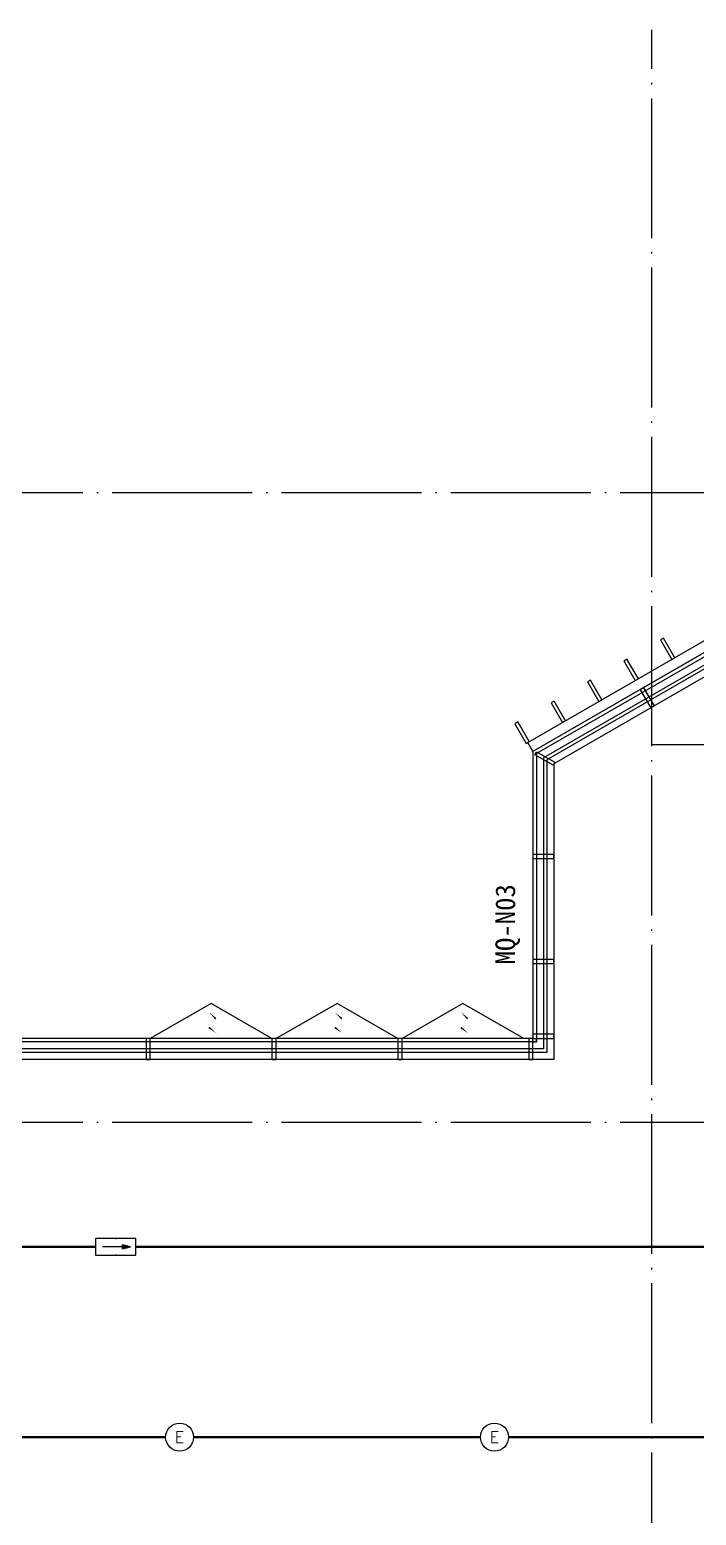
# Model space of a CAD drawing. Extents: x -288892 to 86489, y -207485 to 163917.
# Drawn here: x 30608 to 40134, y 65783 to 87020 of the extents above; entities that cross this region are included whole.
import ezdxf
from ezdxf.enums import TextEntityAlignment as Align

# ---------------------------------------------------------------- set-up
doc = ezdxf.new("R2010")
doc.units = 0
doc.header["$LTSCALE"] = 1000
doc.header["$MEASUREMENT"] = 0
for name, pattern in [('DASH', [0.35, 0.25, -0.1]), ('X-104 13#平面$0$ACAD_ISO05W100', [34, 24, -3, 0.5, -3, 0.5, -3]), ('X-104 13#平面$0$DOTE', [2.42, 2, -0.2, 0.02, -0.2])]:
    doc.linetypes.add(name, pattern=pattern)
doc.layers.get('0').update_dxf_attribs({"linetype": 'CONTINUOUS'})
for name, color, linetype in [('13#楼幕墙$0$A-C_幕墙龙骨', 133, 'CONTINUOUS'), ('13#楼幕墙$0$A-C_玻璃幕墙', 140, 'CONTINUOUS'), ('13#楼幕墙$0$A-C_窗', 140, 'CONTINUOUS'), ('13#楼幕墙$0$A-TECH_结构', 21, 'CONTINUOUS'), ('13#楼幕墙$0$D-铝板', 181, 'CONTINUOUS'), ('EQUIP-照明', 3, 'CONTINUOUS'), ('WIRE-应急', 2, 'DASH'), ('X-104 13#平面$0$02-TEXT_标注', 130, 'CONTINUOUS'), ('X-104 13#平面$0$A-TECH_结构', 21, 'CONTINUOUS'), ('X-104 13#平面$0$A_AXIS-轴线', 36, 'X-104 13#平面$0$DOTE')]:
    doc.layers.add(name, color=color, linetype=linetype)
doc.layers.add('X-104 13#平面$0$000套内', color=226, linetype='CONTINUOUS', lineweight=30, plot=False)
doc.styles.add('_TEL_DIM', font='SIMPLEX', dxfattribs={"width": 0.8, "height": 3.5, "bigfont": 'HZTXT'})
doc.styles.add('X-104 13#平面$0$_TCH_AXIS', font='STXIHEI.TTF', dxfattribs={"width": 0.75})

# ---------------------------------------------------------------- blocks, each defined once
blk = doc.blocks.new('13#楼幕墙$0$A$C62EA228A')
blk.add_lwpolyline([(10, -300), (-860, -797), (-1730, -300)])
at = {"layer": '13#楼幕墙$0$A-C_玻璃幕墙', "color": 1}
blk.add_lwpolyline([(-889, -674, 0, 25, 0), (-792, -580, 0, 0, 0), (-890, -456, 25, 0, 0), (-786, -374, 0, 0, 0)], format="xyseb", dxfattribs=at)
blk = doc.blocks.new('13#楼幕墙$0$ccdididi')
blk.add_lwpolyline([(50, 325), (0, 325), (0, 0), (50, 0)], close=True)
blk = doc.blocks.new('13#楼幕墙$0$A$C7A413A1D')
blk.add_lwpolyline([(-70, -300), (-10, -300), (-10, 0), (-70, 0)], close=True)
blk = doc.blocks.new('*U968')
for points in [[(150, 150), (150, 200), (0, 200), (0, 0), (150, 0)], [(150, 0), (200, 0), (200, 150), (150, 150)]]:
    blk.add_lwpolyline(points)
blk = doc.blocks.new('13#楼幕墙')
at = {"layer": '13#楼幕墙$0$A-C_幕墙龙骨'}
blk.add_lwpolyline([(38113, 76548), (38087, 76505), (37828, 76655), (37853, 76698)], close=True, dxfattribs=at)
at = {"layer": '13#楼幕墙$0$A-C_玻璃幕墙'}
for p, q in [((53293, 85645), (37800, 76700)), ((53288, 85584), (37850, 76671)), ((53272, 85402), (38000, 76585)), ((37800, 76700), (37800, 72600)), ((37850, 76671), (37850, 72550)), ((38000, 76585), (38000, 72400)), ((37850, 72550), (12485, 72550)), ((37800, 72600), (12500, 72600)), ((38000, 72400), (12440, 72400))]:
    blk.add_line(p, q, dxfattribs=at)
at = {"layer": '13#楼幕墙$0$A-TECH_结构'}
blk.add_lwpolyline([(4402, 77600), (-600, 77600), (-600, 60000), (21800, 60000), (21800, 61600), (58100, 61600), (58100, 81220), (53261, 85280), (38100, 76527), (38100, 72300), (12410, 72300), (4402, 77600)], dxfattribs=at)
at = {"layer": '13#楼幕墙$0$D-铝板'}
blk.add_lwpolyline([(37725, 76830), (53309, 85827), (53293, 85645), (37800, 76700)], close=True, dxfattribs=at)
at = {"layer": '13#楼幕墙$0$A-C_幕墙龙骨'}
for p, rotation in [((39394, 77619), 29.95337307627283), ((37800, 75240), 90), ((37800, 73740), 90), ((37800, 72670), 90)]:
    blk.add_blockref('13#楼幕墙$0$A$C7A413A1D', p, dxfattribs=dict(at, rotation=rotation))
for p in [(32340, 72600), (34140, 72600), (35940, 72600), (37810, 72600)]:
    blk.add_blockref('13#楼幕墙$0$A$C7A413A1D', p, dxfattribs=at)
at = {"layer": '13#楼幕墙$0$A-C_幕墙龙骨', "xscale": -1}
blk.add_blockref('*U968', (38000, 72400), dxfattribs=at)
at = {"layer": '13#楼幕墙$0$A-C_窗', "xscale": -1, "rotation": 180}
for p in [(34060, 72300), (35860, 72300), (37660, 72300)]:
    blk.add_blockref('13#楼幕墙$0$A$C62EA228A', p, dxfattribs=at)
at = {"layer": '13#楼幕墙$0$D-铝板', "rotation": 29.95337307636523}
for p in [(39783, 78016), (39263, 77716), (38743, 77417), (38224, 77117), (37704, 76818)]:
    blk.add_blockref('13#楼幕墙$0$ccdididi', p, dxfattribs=at)
blk = doc.blocks.new('X-104 13#平面$0$轴网')
at = {"layer": 'X-104 13#平面$0$A_AXIS-轴线', "linetype": 'X-104 13#平面$0$DOTE'}
for p, q in [((39500, -7401), (39500, 24620)), ((60408, 18000), (-2925, 18000)), ((60408, 9000), (-2925, 9000))]:
    blk.add_line(p, q, dxfattribs=at)
blk = doc.blocks.new('X-104 13#平面')
at = {"layer": 'X-104 13#平面$0$000套内'}
blk.add_lwpolyline([(4100, 77750), (4100, 68700), (-750, 68700), (-750, 59850), (21950, 59850), (21950, 61450), (58250, 61450), (58250, 71300), (48400, 71300), (48400, 73450), (53400, 73450), (53400, 80500), (58250, 80500), (58250, 81290), (53289, 85453), (37950, 76613), (37950, 72450), (12455, 72450), (4447, 77750)], close=True, dxfattribs=at)
at = {"layer": 'X-104 13#平面$0$A-TECH_结构'}
blk.add_lwpolyline([(58100, 61600), (58100, 81220), (53261, 85280), (38100, 76527), (38100, 72300), (12410, 72300), (4402, 77600), (-600, 77600), (-600, 60000), (21800, 60000), (21800, 61600)], close=True, dxfattribs=at)
at = {"layer": 'X-104 13#平面$0$A_AXIS-轴线', "linetype": 'X-104 13#平面$0$DOTE'}
blk.add_line((39500, 76800), (60408, 76800), dxfattribs=at)
blk.add_blockref('X-104 13#平面$0$轴网', (0, 62400))
at = {"layer": 'X-104 13#平面$0$A-TECH_结构'}
blk.add_blockref('13#楼幕墙', (0, 0), dxfattribs=at)
at = {"layer": 'X-104 13#平面$0$02-TEXT_标注', "linetype": 'X-104 13#平面$0$ACAD_ISO05W100', "style": 'X-104 13#平面$0$_TCH_AXIS'}
blk.add_text('MQ-N03', height=281.2, rotation=90, dxfattribs=at).set_placement((37545, 73658))
blk = doc.blocks.new('$equip$00001838')
blk.add_circle((0, 0), 0.5)
at = {"color": 7, "style": '_TEL_DIM'}
blk.add_attdef('$TEXT$', text='', height=0.4, dxfattribs=at).set_placement((0, 0), align=Align.MIDDLE_CENTER)
at = {"color": 7, "style": '_TEL_DIM', "flags": 1}
blk.add_attdef('A', text='', height=0.00002, dxfattribs=at).set_placement((0, 0), align=Align.MIDDLE_CENTER)
blk = doc.blocks.new('$equip$00002541')
blk.add_hatch(color=256).paths.add_polyline_path([(-0.24, 0.372), (-0.528, 0.3), (-0.24, 0.228)])
for p, q in [((-0.72, 0.6), (-0.72, 0)), ((0.72, 0.6), (-0.72, 0.6)), ((0.72, 0), (0.72, 0.6)), ((-0.72, 0), (0.72, 0)), ((-0.24, 0.372), (-0.528, 0.3)), ((-0.528, 0.3), (-0.24, 0.228)), ((-0.24, 0.372), (-0.24, 0.228))]:
    blk.add_line(p, q)
at = {"color": 7}
blk.add_line((-0.48, 0.3), (0.48, 0.3), dxfattribs=at)
at = {"const_width": 0.02}
blk.add_lwpolyline([(-0.72, 0.6), (-0.72, 0), (0.72, 0), (0.72, 0.6), (-0.72, 0.6), (-0.72, 0)], dxfattribs=at)
for p in [(0, 0.6), (-0.72, 0.3), (0, 0), (0.72, 0.3)]:
    blk.add_point(p)
at = {"color": 7, "style": '_TEL_DIM', "flags": 1}
blk.add_attdef('A', text='', height=0.00002, dxfattribs=at).set_placement((0, 0), align=Align.MIDDLE_CENTER)

msp = doc.modelspace()

# ---------------------------------------------------------------- linework, layer by layer
at = {"layer": 'WIRE-应急', "linetype": 'DASH', "const_width": 35}
for points in [[(23126, 69621), (31550, 69621)], [(32126, 69621), (40550, 69621)], [(28450, 66900), (32550, 66900)], [(32950, 66900), (37050, 66900)], [(37450, 66900), (41251, 66900)]]:
    msp.add_lwpolyline(points, dxfattribs=at)

# ---------------------------------------------------------------- block references
msp.add_blockref('X-104 13#平面', (0, 0))
at = {"layer": 'EQUIP-照明', "xscale": 400, "yscale": 400, "zscale": 400, "rotation": 180}
msp.add_blockref('$equip$00002541', (31838, 69741), dxfattribs=at)
at = {"layer": 'EQUIP-照明', "xscale": 400, "yscale": 400, "zscale": 400}
for p in [(32750, 66900), (37250, 66900)]:
    msp.add_blockref('$equip$00001838', p, dxfattribs=at).add_auto_attribs({'$TEXT$': 'E'})

doc.saveas('drawing.dxf')
